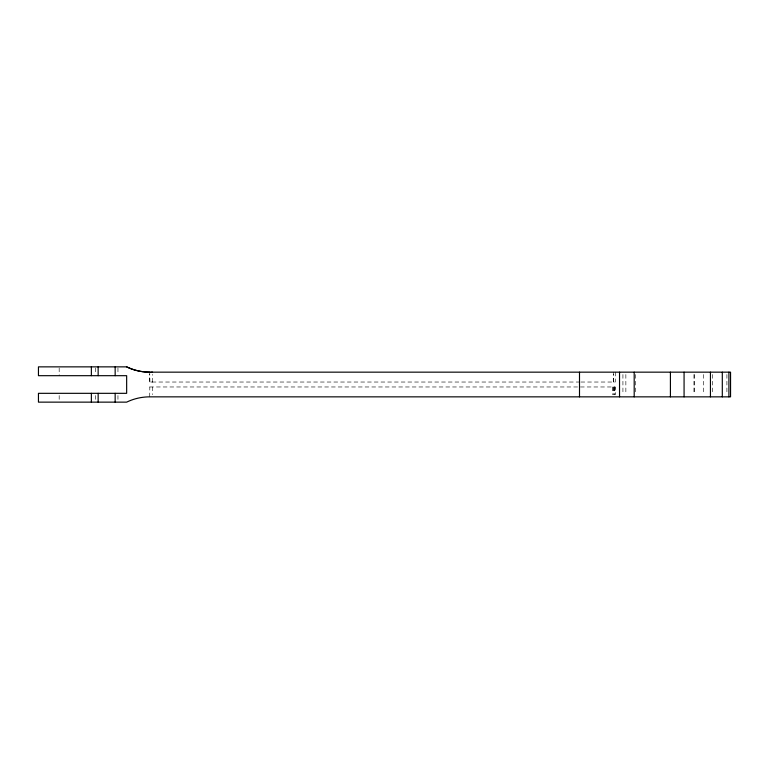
<?xml version="1.0" encoding="UTF-8"?>
<svg xmlns="http://www.w3.org/2000/svg" width="769" height="769" viewBox="0 0 769 769"><rect width="100%" height="100%" fill="white"/><g stroke="black" fill="none" stroke-linecap="round" stroke-linejoin="round"><path stroke-width="0.58" stroke-dasharray="3.85 2.88" d="M579.989 382.03L149.724 382.03L149.695 374.349M149.936 382.03L149.715 372.148M152.512 382.03L152.541 374.349M613.383 382.03L613.383 374.349M613.614 382.03L613.614 372.158M615.277 372.158L615.277 382.03L580.98 382.03M150.82 382.03L152.541 382.03M149.715 396.852L149.811 386.97M149.715 386.97L615.277 386.97L615.277 394.651M726.907 374.503L726.907 394.497M712.7 374.503L712.7 394.497M703.481 374.503L703.481 394.497M694.542 374.503L694.542 394.497M693.955 374.503L693.955 394.497M635.386 374.503L635.386 394.497M625.86 374.503L625.86 394.497M622.928 374.503L622.928 394.497M614.902 386.97L614.902 394.651M614.46 386.97L614.46 394.651M613.873 386.97L613.873 394.651M613.191 386.97L613.191 394.651M612.46 386.97L612.46 394.651M152.541 386.97L152.541 394.651M117.955 367.967L117.955 373.474M117.955 395.526L117.955 401.043M95.337 367.967L95.337 373.474M95.337 395.526L95.337 401.043M59.175 367.967L59.175 375.685M59.175 395.526L59.175 402.139"/><path stroke-width="1.15" d="M126.654 366.861A52.917 52.917 0 0 0 149.715 372.158L730.55 372.158L730.55 396.852L149.715 396.852A52.917 52.917 0 0 0 126.654 402.139L38.45 402.139L38.45 393.324L126.654 393.324L126.654 375.685L38.45 375.685L38.45 366.861L126.654 366.861A52.917 52.917 0 0 0 149.715 372.148L150.099 372.148M151.464 372.148L152.541 372.148M728.906 372.158L728.906 396.852M722.302 372.158L722.302 396.852M710.441 372.158L710.441 396.852M684.074 372.158L684.074 396.852M670.414 372.158L670.414 396.852M634.194 372.158L634.194 396.852M619.535 372.158L619.535 396.852M579.499 372.158L579.499 396.852M115.158 366.861L115.158 375.685M115.158 393.324L115.158 402.139M98.153 366.861L98.153 375.685M98.153 393.324L98.153 402.139M91.367 366.861L91.367 375.685M91.367 393.324L91.367 402.139"/></g></svg>
